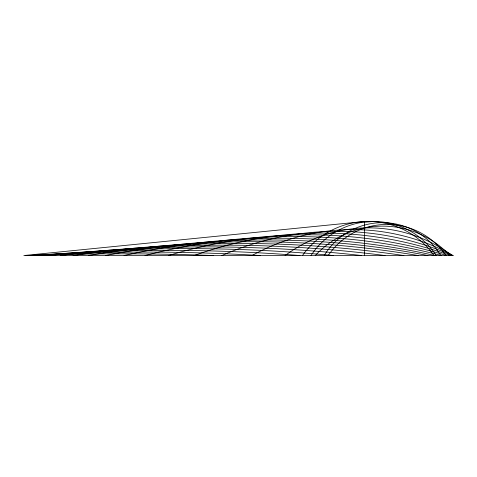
<?xml version="1.0" encoding="UTF-8"?>
<svg xmlns="http://www.w3.org/2000/svg" width="477" height="477" viewBox="0 0 477 477"><rect width="100%" height="100%" fill="white"/><g stroke="black" fill="none" stroke-linecap="round" stroke-linejoin="round"><path stroke-width="0.72" d="M25.555 255.535C88.251 253.239 151.03 253.239 213.732 255.535M453.15 255.535L23.85 255.535L364.565 221.465L368.256 221.465A80.541 80.541 0 0 1 434.04 255.535M364.565 255.535L364.565 221.465L355.478 222.485A80.541 80.541 0 0 0 302.472 255.535M324.205 255.535A68.133 68.133 0 0 1 440.79 255.535M328.182 255.535A71.282 71.276 -77.4 0 1 445.965 255.535M315.273 255.535A91.727 91.727 0 0 1 449.877 255.535M285.121 255.535A139.97 139.97 0 0 1 452.226 255.535M251.987 255.535A207.871 207.871 0 0 1 453.114 255.535M221.877 255.535A286.57 286.57 0 0 1 452.452 255.535M194.193 255.535A375.787 375.787 0 0 1 450.258 255.535M168.608 255.535A475.831 475.831 0 0 1 446.603 255.535M145.038 255.535A586.913 586.913 0 0 1 441.481 255.535M124.05 255.535A706.932 706.932 0 0 1 434.881 255.535M105.292 255.535A843.777 843.777 0 0 1 427.941 255.535M88.334 255.535A989.471 989.471 0 0 1 418.12 255.535M73.124 255.535A1135.624 1135.624 0 0 1 403.888 255.535M60.627 255.535A1272.928 1272.928 0 0 1 385.034 255.535M49.858 255.535A1409.267 1409.267 0 0 1 361.62 255.535M40.724 255.535A1550.864 1550.864 0 0 1 333.369 255.535M33.664 255.535A1710.945 1710.945 0 0 1 299.955 255.535M28.823 255.535A1936.513 1936.513 0 0 1 260.209 255.535M311.022 255.535A74.513 74.513 0 0 1 361.28 222.491L373.604 221.465A74.513 74.513 0 0 1 436.187 255.535"/></g></svg>
